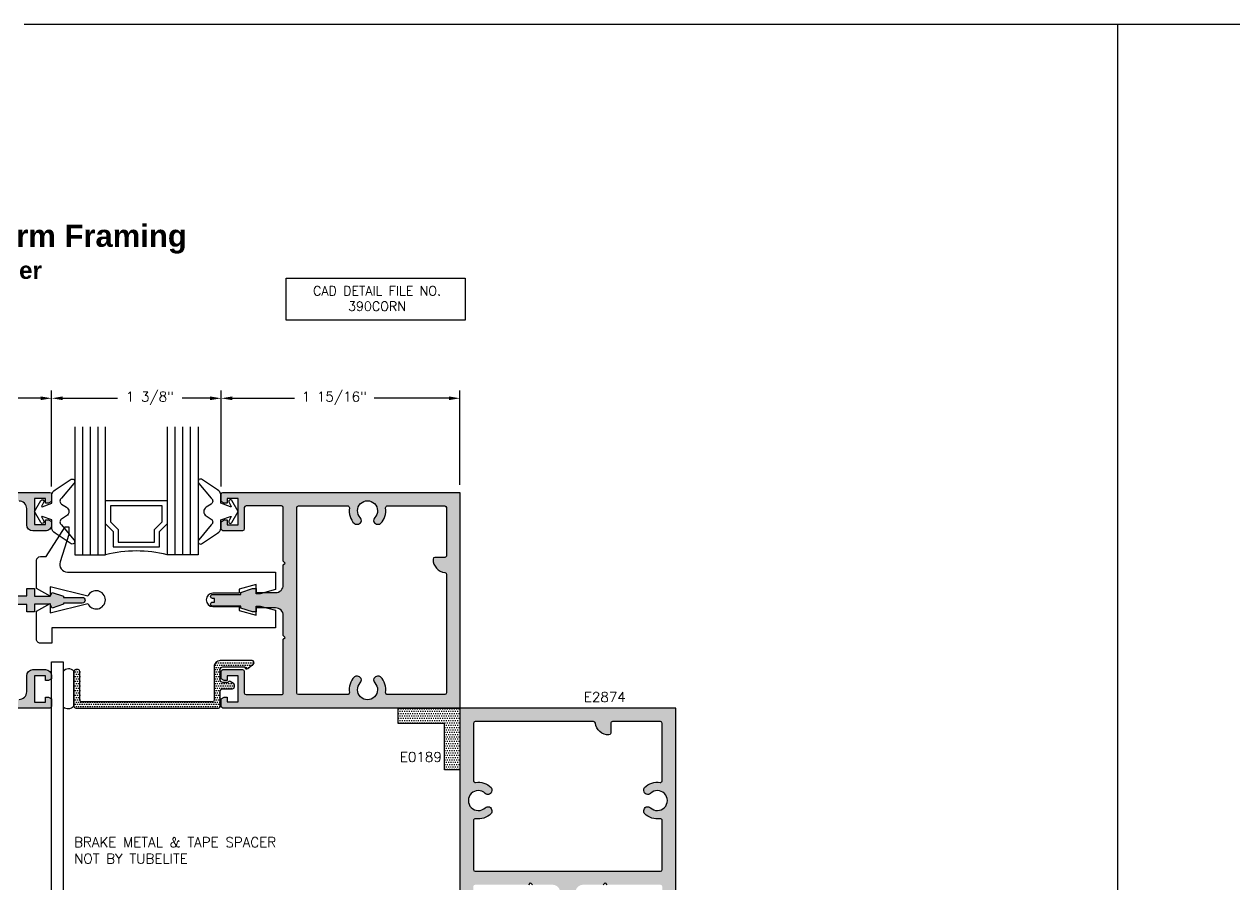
# Model space of a CAD drawing. Extents: x 0 to 139, y 0 to 39.
# Drawn here: x 5 to 14.81, y 32.31 to 39.29 of the extents above; entities that cross this region are included whole.
import ezdxf

# ---------------------------------------------------------------- set-up
doc = ezdxf.new("R2010")
doc.units = 0
doc.header["$MEASUREMENT"] = 0
doc.layers.get('DEFPOINTS').update_dxf_attribs({"linetype": 'CONTINUOUS'})
for name, color, linetype in [('R-ANNO-DIMS', 3, 'CONTINUOUS'), ('R-ANNO-TEXT', 6, 'CONTINUOUS'), ('R-DET1', 4, 'CONTINUOUS'), ('R-DET2', 2, 'CONTINUOUS'), ('R-DET3', 5, 'CONTINUOUS'), ('R-OTLN', 1, 'CONTINUOUS'), ('R-PAT1', 5, 'CONTINUOUS'), ('TITLE', 7, 'CONTINUOUS')]:
    doc.layers.add(name, color=color, linetype=linetype)
doc.styles.get("Standard").update_dxf_attribs({"font": 'simplex'})
doc.dimstyles.new('1X', dxfattribs={"dimtxt": 0.08, "dimasz": 0.09, "dimexe": 0.0625, "dimexo": 0.0625, "dimgap": 0.0625, "dimtad": 0, "dimdec": 5, "dimzin": 4, "dimtxsty": 'STANDARD', "dimcen": 0, "dimazin": 3, "dimtfac": 1, "dimtdec": 5, "dimtofl": 0, "dimtmove": 0, "dimatfit": 3, "dimtolj": 1, "dimtzin": 0})
pattern_1 = [(0, (3.10714436650029, 27.88230658380704), (0.009375, 0.01875), [0, -0.01875])]

# ---------------------------------------------------------------- blocks, each defined once
blk = doc.blocks.new('*D1')
at = {"layer": 'DEFPOINTS', "color": 0}
for p in [(6.597334599026036, 36.25244276796145), (6.597334599026036, 35.47417842811032), (8.534334599026037, 35.48917842811032)]:
    blk.add_point(p, dxfattribs=at)
at = {"layer": 'R-ANNO-DIMS', "color": 0}
for p, q in [((6.597334599026036, 35.53667842811032), (6.597334599026036, 36.31494276796145)), ((8.534334599026037, 35.55167842811032), (8.534334599026037, 36.31494276796145)), ((6.687334599026036, 36.25244276796145), (7.191342324514562, 36.25244276796145)), ((8.444334599026037, 36.25244276796145), (7.838247086419325, 36.25244276796145))]:
    blk.add_line(p, q, dxfattribs=at)
for points in [[(6.687334599026036, 36.26744276796146), (6.687334599026036, 36.23744276796145), (6.597334599026036, 36.25244276796145)], [(8.444334599026037, 36.26744276796146), (8.444334599026037, 36.23744276796145), (8.534334599026037, 36.25244276796145)]]:
    blk.add_solid(points, dxfattribs=at)
at = {"layer": 'R-ANNO-DIMS', "color": 0, "insert": (7.514794705466944, 36.25244276796145), "char_height": 0.08, "attachment_point": 5}
blk.add_mtext('\\A1;1 15/16"', dxfattribs=at)
blk = doc.blocks.new('*D2')
at = {"layer": 'DEFPOINTS', "color": 0}
for p in [(5.222334599026036, 36.25244276796145), (5.222334599026036, 35.47417842811032), (6.597334599026036, 35.47417842811032)]:
    blk.add_point(p, dxfattribs=at)
at = {"layer": 'R-ANNO-DIMS', "color": 0}
for p, q in [((5.222334599026036, 35.53667842811032), (5.222334599026036, 36.31494276796145)), ((6.597334599026036, 35.53667842811032), (6.597334599026036, 36.31494276796145)), ((5.312334599026036, 36.25244276796145), (5.756431677774521, 36.25244276796145)), ((6.507334599026036, 36.25244276796145), (6.281431677774521, 36.25244276796145))]:
    blk.add_line(p, q, dxfattribs=at)
for points in [[(5.312334599026036, 36.26744276796146), (5.312334599026036, 36.23744276796145), (5.222334599026036, 36.25244276796145)], [(6.507334599026036, 36.26744276796146), (6.507334599026036, 36.23744276796145), (6.597334599026036, 36.25244276796145)]]:
    blk.add_solid(points, dxfattribs=at)
at = {"layer": 'R-ANNO-DIMS', "color": 0, "insert": (6.018931677774521, 36.25244276796145), "char_height": 0.08, "attachment_point": 5}
blk.add_mtext('\\A1;1 3/8"', dxfattribs=at)
blk = doc.blocks.new('*D3')
at = {"layer": 'DEFPOINTS', "color": 0}
for p in [(4.034334599026034, 36.25244276796145), (4.034334599026034, 35.47417842811032), (5.222334599026034, 35.47417842811032)]:
    blk.add_point(p, dxfattribs=at)
at = {"layer": 'R-ANNO-DIMS', "color": 0}
for p, q in [((4.034334599026034, 35.53667842811032), (4.034334599026034, 36.31494276796145)), ((5.222334599026034, 35.53667842811032), (5.222334599026034, 36.31494276796145)), ((4.124334599026033, 36.25244276796145), (4.31983273600499, 36.25244276796145)), ((5.132334599026034, 36.25244276796145), (4.905785116957372, 36.25244276796145))]:
    blk.add_line(p, q, dxfattribs=at)
for points in [[(4.124334599026033, 36.26744276796146), (4.124334599026033, 36.23744276796145), (4.034334599026034, 36.25244276796145)], [(5.132334599026034, 36.26744276796146), (5.132334599026034, 36.23744276796145), (5.222334599026034, 36.25244276796145)]]:
    blk.add_solid(points, dxfattribs=at)
at = {"layer": 'R-ANNO-DIMS', "color": 0, "insert": (4.612808926481181, 36.25244276796145), "char_height": 0.08, "attachment_point": 5}
blk.add_mtext('\\A1;1 3/16"', dxfattribs=at)

msp = doc.modelspace()

# ---------------------------------------------------------------- hatches: boundary and pattern name
at = {"layer": 'R-PAT1'}
h = msp.add_hatch(dxfattribs=at)
h.set_pattern_fill('DOTS', color=256, scale=0.3, style=0)
h.set_pattern_definition([(0, (3.139039018895811, 27.88230276955585), (0.009375, 0.01875), [0, -0.01875])])
edge = h.paths.add_edge_path()
edge.add_arc((4.958366700193352, 35.35721052927765), 0.0619679071473484, 359.9703191285319, 450.0296808714654)
edge.add_line((4.958334599026035, 35.41917842811033), (4.166334599026036, 35.41917842811033))
edge.add_arc((4.166473661526034, 35.35703936561033), 0.0621392181054573, 90.12822338664783, 179.8717766133523)
edge.add_line((4.104334599026036, 35.35717842811033), (4.104334599026036, 34.71117842811033))
edge.add_arc((4.166302497858721, 34.71114632694301), 0.06196790714735306, 179.9703191285377, 270.0296808714627)
edge.add_line((4.166334599026037, 34.64917842811033), (5.020334599026035, 34.64917842811033))
edge.add_line((5.020334599026034, 34.64917842811033), (5.020334599026034, 34.70867842811033))
edge.add_line((5.020334599026034, 34.70867842811033), (5.084334599026034, 34.70867842811033))
edge.add_line((5.084334599026034, 34.70867842811033), (5.084334599026034, 34.64617842811033))
edge.add_line((5.084334599026034, 34.64617842811033), (5.209334599026034, 34.64617842811033))
edge.add_line((5.209334599026034, 34.64617842811033), (5.226334599026035, 34.67717842811033))
edge.add_line((5.226334599026035, 34.67717842811032), (5.318334599026036, 34.64617842811032))
edge.add_line((5.318334599026036, 34.64617842811033), (5.318334599026036, 34.63717842811033))
edge.add_line((5.318334599026036, 34.63717842811033), (5.471334599026035, 34.63717842811033))
edge.add_arc((5.471458557359371, 34.61430238644365), 0.02287637751050965, -0.31046541736549216, 90.31046541736708, ccw=False)
edge.add_arc((5.471458557359366, 34.61405446977699), 0.02287637751051362, -90.31046541735537, 0.3104654173565109, ccw=False)
edge.add_line((5.471334599026035, 34.59117842811033), (5.318334599026036, 34.59117842811033))
edge.add_line((5.318334599026036, 34.59117842811033), (5.318334599026036, 34.58217842811032))
edge.add_line((5.318334599026036, 34.58217842811032), (5.226334599026035, 34.55117842811033))
edge.add_line((5.226334599026035, 34.55117842811033), (5.209334599026034, 34.58217842811033))
edge.add_line((5.209334599026034, 34.58217842811032), (5.084334599026034, 34.58217842811032))
edge.add_line((5.084334599026034, 34.58217842811032), (5.084334599026034, 34.51967842811032))
edge.add_line((5.084334599026034, 34.51967842811032), (5.020334599026034, 34.51967842811032))
edge.add_line((5.020334599026034, 34.51967842811032), (5.020334599026034, 34.57917842811032))
edge.add_line((5.020334599026034, 34.57917842811032), (4.166334599026036, 34.57917842811032))
edge.add_arc((4.166473661526034, 34.51703936561033), 0.06213921810545819, 90.12822338664793, 179.8717766133498)
edge.add_line((4.104334599026036, 34.51717842811033), (4.104334599026036, 33.87117842811033))
edge.add_arc((4.166302497858721, 33.87114632694302), 0.06196790714735383, 179.9703191285393, 270.029680871462)
edge.add_line((4.166334599026037, 33.80917842811033), (4.958334599026036, 33.80917842811033))
edge.add_arc((4.958536537010531, 33.87097649012583), 0.06179839195174571, 269.8127748237391, 360.1872251762615)
edge.add_line((5.020334599026034, 33.87117842811033), (5.020334599026034, 34.00117842811032))
edge.add_arc((5.070524404851277, 34.00098862228508), 0.050190164724046, 90.21667788290762, 179.7833221170916, ccw=False)
edge.add_line((5.070334599026035, 34.05117842811033), (5.172334599026035, 34.05117842811033))
edge.add_arc((5.172316483084007, 34.0011603121683), 0.05001811922271289, 0.020751820718089675, 89.97924817928163, ccw=False)
edge.add_line((5.222334599026036, 34.00117842811032), (5.222334599026036, 33.97617842811032))
edge.add_line((5.222334599026036, 33.97617842811033), (5.197334599026036, 33.96217842811033))
edge.add_line((5.197334599026036, 33.96217842811032), (5.172334599026035, 33.96217842811032))
edge.add_line((5.172334599026035, 33.96217842811032), (5.172334599026035, 34.00067842811032))
edge.add_line((5.172334599026035, 34.00067842811033), (5.084334599026034, 34.00067842811033))
edge.add_line((5.084334599026034, 34.00067842811033), (5.084334599026034, 33.78867842811033))
edge.add_line((5.084334599026034, 33.78867842811033), (5.172334599026035, 33.78867842811033))
edge.add_line((5.172334599026035, 33.78867842811033), (5.172334599026035, 33.82717842811033))
edge.add_line((5.172334599026035, 33.82717842811033), (5.197334599026036, 33.82717842811033))
edge.add_line((5.197334599026036, 33.82717842811033), (5.222334599026036, 33.81317842811033))
edge.add_line((5.222334599026036, 33.81317842811033), (5.222334599026036, 33.75417842811034))
edge.add_arc((5.207312018380875, 33.75420100875549), 0.01502259761578935, 270.08612200011476, 359.91387799988274, ccw=False)
edge.add_line((5.207334599026035, 33.73917842811032), (4.049334599026035, 33.73917842811032))
edge.add_arc((4.049357179671196, 33.75420100875549), 0.01502259761578912, 180.0861220001173, 269.9138779998882, ccw=False)
edge.add_line((4.034334599026035, 33.75417842811032), (4.034334599026035, 34.61417842811032))
edge.add_line((4.034334599026035, 34.61417842811032), (4.034334599026035, 35.47417842811032))
edge.add_arc((4.049357179671194, 35.47415584746517), 0.0150225976157879, 90.08612200010919, 179.9138779998895, ccw=False)
edge.add_line((4.049334599026036, 35.48917842811032), (5.207334599026036, 35.48917842811032))
edge.add_arc((5.207312018380875, 35.47415584746517), 0.01502259761578823, 0.08612200011049254, 89.91387799989121, ccw=False)
edge.add_line((5.222334599026036, 35.47417842811032), (5.222334599026036, 35.41517842811032))
edge.add_line((5.222334599026036, 35.41517842811032), (5.197334599026036, 35.40117842811033))
edge.add_line((5.197334599026036, 35.40117842811033), (5.172334599026035, 35.40117842811033))
edge.add_line((5.172334599026035, 35.40117842811033), (5.172334599026035, 35.43967842811033))
edge.add_line((5.172334599026035, 35.43967842811033), (5.084334599026034, 35.43967842811033))
edge.add_line((5.084334599026034, 35.43967842811033), (5.084334599026034, 35.22767842811033))
edge.add_line((5.084334599026034, 35.22767842811032), (5.172334599026035, 35.22767842811032))
edge.add_line((5.172334599026035, 35.22767842811032), (5.172334599026035, 35.26617842811032))
edge.add_line((5.172334599026035, 35.26617842811032), (5.197334599026036, 35.26617842811032))
edge.add_line((5.197334599026036, 35.26617842811032), (5.222334599026036, 35.25217842811032))
edge.add_line((5.222334599026036, 35.25217842811033), (5.222334599026036, 35.22717842811033))
edge.add_arc((5.172486522102959, 35.22702650503341), 0.0498483084321857, -90.17462106273189, 0.17462106273148947, ccw=False)
edge.add_line((5.172334599026035, 35.17717842811032), (5.070334599026035, 35.17717842811032))
edge.add_arc((5.070352714968063, 35.22719654405236), 0.05001811922271467, 180.0207518207202, 269.9792481792804, ccw=False)
edge.add_line((5.020334599026034, 35.22717842811032), (5.020334599026034, 35.35717842811032))
h = msp.add_hatch(dxfattribs=at)
h.set_pattern_fill('DOTS', color=256, scale=0.3, style=0)
h.set_pattern_definition(pattern_1)
edge = h.paths.add_edge_path(flags=16)
edge.add_arc((8.410481424422862, 34.9768316027135), 0.01485390027869711, -90.56635714547451, 0.5663571454812768, ccw=False)
edge.add_line((8.410334599026038, 34.96197842811033), (8.331334599026038, 34.96197842811033))
edge.add_arc((8.3313571796712, 34.94695584746516), 0.01502259761579001, 90.0861220001173, 179.9138779998827)
edge.add_arc((8.426239123343127, 34.94688707964112), 0.1099045622797741, 179.9523779336828, 262.6792157885194)
edge.add_arc((8.410134564812065, 34.82282336447254), 0.01520082513673199, 0.584484460259489, 82.05903809442452, ccw=False)
edge.add_line((8.425334599026035, 34.82297842810998), (8.425334599026035, 34.61417842811032))
edge.add_line((8.425334599026035, 34.61417842811032), (8.425334599026035, 33.86317842811032))
edge.add_arc((8.410312018380875, 33.86320100875548), 0.01502259761578912, 270.08612200011396, 359.9138779998827, ccw=False)
edge.add_line((8.410334599026035, 33.84817842811033), (7.946434599026036, 33.84817842811033))
edge.add_arc((7.946488833745684, 33.8632054612809), 0.01502713104069277, 171.3001903056844, 269.79321220553385, ccw=False)
edge.add_arc((7.784327987895233, 33.88812169291005), 0.1490367576258664, 351.2611676510041, 404.5514922384185)
edge.add_arc((7.880135052619895, 33.98292172887795), 0.0142598648438365, 43.17327344347838, 91.20730434876444)
edge.add_line((7.879834599026035, 33.99717842811033), (7.865334599026037, 33.99717842811033))
edge.add_arc((7.86538889248088, 33.96592036378644), 0.03125811147615732, 90.09951936425215, 223.817391720064)
edge.add_arc((7.784384599026035, 33.88818794670989), 0.081009534029847, -223.81988151472945, 43.819881514729275, ccw=False)
edge.add_arc((7.703380305571191, 33.96592036378644), 0.03125811147615818, 316.182608279936, 449.9004806357479)
edge.add_line((7.703434599026034, 33.99717842811033), (7.688834599026036, 33.99717842811033))
edge.add_arc((7.688534145432177, 33.98292172887794), 0.01425986484383997, 88.79269565124298, 136.8267265565161)
edge.add_arc((7.783933787382106, 33.88836878406474), 0.1485731136434873, 135.4061855547112, 188.8627447758447)
edge.add_arc((7.622256897339046, 33.86322569719334), 0.01504728560476516, -90.08490565853577, 8.610127904110527, ccw=False)
edge.add_line((7.622234599026035, 33.84817842811033), (7.225334599026036, 33.84817842811033))
edge.add_arc((7.225357179671196, 33.86320100875548), 0.01502259761578912, 180.0861220001173, 269.9138779998878, ccw=False)
edge.add_line((7.210334599026035, 33.86317842811033), (7.210334599026035, 34.61417842811033))
edge.add_line((7.210334599026035, 34.61417842811032), (7.210334599026035, 35.36517842811032))
edge.add_arc((7.225357179671196, 35.36515584746516), 0.01502259761578912, 90.0861220001139, 179.9138779998827, ccw=False)
edge.add_line((7.225334599026036, 35.38017842811033), (7.622234599026035, 35.38017842811033))
edge.add_arc((7.622256897339046, 35.36513115902731), 0.01504728560476637, -8.610127904110072, 90.08490565853242, ccw=False)
edge.add_arc((7.783933787382104, 35.33998807215592), 0.1485731136434863, 171.1372552241552, 224.593814445289)
edge.add_arc((7.688978942917437, 35.24649275691877), 0.01531500904381451, 224.9205982518792, 269.4599795403615)
edge.add_line((7.688834599026036, 35.23117842811033), (7.703434599026034, 35.23117842811033))
edge.add_arc((7.703380305571192, 35.26243649243422), 0.03125811147615732, 270.0995193642505, 403.8173917200652)
edge.add_arc((7.784384599026035, 35.34016890951077), 0.081009534029847, -43.81988151472939, 223.8198815147294, ccw=False)
edge.add_arc((7.86538889248088, 35.26243649243422), 0.03125811147615757, 136.1826082799371, 269.9004806357478)
edge.add_line((7.865334599026037, 35.23117842811033), (7.879834599026035, 35.23117842811033))
edge.add_arc((7.879690255134634, 35.24649275691877), 0.01531500904381245, 270.5400204596352, 315.0794017481232)
edge.add_arc((7.784327987895235, 35.34023516331061), 0.1490367576258658, 315.448507761581, 368.738832348996)
edge.add_arc((7.94634818625371, 35.36527171764966), 0.01490696092184683, 89.66786557600659, 189.2387319127798, ccw=False)
edge.add_line((7.946434599026036, 35.38017842811033), (8.410334599026035, 35.38017842811033))
edge.add_arc((8.410312018380875, 35.36515584746516), 0.01502259761579001, 0.08612200011742743, 89.9138779998861, ccw=False)
edge.add_line((8.425334599026035, 35.36517842811033), (8.425334599026035, 34.97668477731679))
edge.add_line((8.425334599026035, 34.97668477731679), (8.425334599026035, 34.97697842811033))
edge = h.paths.add_edge_path()
edge.add_arc((7.086481424422862, 33.86303160271351), 0.01485390027870064, 269.433642854524, 360.5663571454709)
edge.add_line((7.101334599026037, 33.86317842811033), (7.101334599026037, 34.29717842811033))
edge.add_line((7.101334599026037, 34.29717842811033), (7.116334599026034, 34.31217842811033))
edge.add_line((7.116334599026034, 34.31217842811033), (7.101334599026037, 34.32717842811033))
edge.add_line((7.101334599026037, 34.32717842811033), (7.101334599026037, 34.48967842811033))
edge.add_arc((7.038854483195921, 34.48969831228021), 0.06248011899416384, 359.9817657352284, 450.0182342647721)
edge.add_line((7.038834599026037, 34.55217842811032), (6.881834599026037, 34.55217842811032))
edge.add_line((6.881834599026037, 34.55217842811032), (6.881834599026037, 34.52017842811033))
edge.add_line((6.881834599026037, 34.52017842811033), (6.850834599026035, 34.52017842811033))
edge.add_line((6.850834599026035, 34.52017842811033), (6.756834599026037, 34.55117842811033))
edge.add_line((6.756834599026037, 34.55117842811032), (6.756834599026037, 34.56717842811032))
edge.add_line((6.756834599026037, 34.56717842811032), (6.528334599026037, 34.56717842811032))
edge.add_arc((6.528381568723006, 34.5832253978073), 0.01604703843729232, 180.1677050413171, 269.8322949586892, ccw=False)
edge.add_arc((6.528381568723006, 34.58313145841336), 0.01604703843729144, 90.16770504130761, 179.832294958686, ccw=False)
edge.add_line((6.528334599026037, 34.59917842811032), (6.543334599026037, 34.59917842811032))
edge.add_line((6.543334599026037, 34.59917842811032), (6.543334599026037, 34.61417842811032))
edge.add_line((6.543334599026037, 34.61417842811032), (6.543334599026037, 34.62917842811032))
edge.add_line((6.543334599026037, 34.62917842811032), (6.528334599026037, 34.62917842811032))
edge.add_arc((6.528381568723006, 34.64522539780729), 0.01604703843729232, 180.1677050413171, 269.8322949586892, ccw=False)
edge.add_arc((6.528381568723006, 34.64513145841336), 0.01604703843729233, 90.1677050413108, 179.8322949586829, ccw=False)
edge.add_line((6.528334599026037, 34.66117842811033), (6.756834599026037, 34.66117842811033))
edge.add_line((6.756834599026037, 34.66117842811033), (6.756834599026037, 34.67717842811033))
edge.add_line((6.756834599026037, 34.67717842811032), (6.850834599026035, 34.70817842811032))
edge.add_line((6.850834599026035, 34.70817842811033), (6.881834599026037, 34.70817842811033))
edge.add_line((6.881834599026037, 34.70817842811033), (6.881834599026037, 34.67617842811033))
edge.add_line((6.881834599026037, 34.67617842811032), (7.038834599026037, 34.67617842811032))
edge.add_arc((7.038854483195921, 34.73865854394045), 0.06248011899416428, 269.981765735228, 360.0182342647716)
edge.add_line((7.101334599026037, 34.73867842811032), (7.101334599026037, 34.90117842811032))
edge.add_line((7.101334599026037, 34.90117842811033), (7.116334599026034, 34.91617842811033))
edge.add_line((7.116334599026034, 34.91617842811033), (7.101334599026037, 34.93117842811033))
edge.add_line((7.101334599026037, 34.93117842811033), (7.101334599026037, 35.36517842811033))
edge.add_arc((7.086312018380875, 35.36515584746516), 0.01502259761579001, 0.08612200011729843, 89.91387799988271)
edge.add_line((7.086334599026037, 35.38017842811033), (6.800334599026035, 35.38017842811033))
edge.add_arc((6.800357179671197, 35.36515584746516), 0.01502259761579001, 90.0861220001156, 179.9138779998827)
edge.add_line((6.785334599026035, 35.36517842811033), (6.785334599026035, 35.19217842811032))
edge.add_arc((6.770312018380874, 35.19220100875549), 0.01502259761578779, 270.0861220001224, 359.91387799989286, ccw=False)
edge.add_line((6.770334599026038, 35.17717842811032), (6.612334599026036, 35.17717842811032))
edge.add_arc((6.612357179671198, 35.19220100875549), 0.01502259761579001, 180.0861220001173, 269.91387799988274, ccw=False)
edge.add_line((6.597334599026036, 35.19217842811032), (6.597334599026036, 35.25127842811033))
edge.add_line((6.597334599026036, 35.25127842811033), (6.622334599026034, 35.26567842811033))
edge.add_line((6.622334599026034, 35.26567842811032), (6.647334599026037, 35.26567842811032))
edge.add_line((6.647334599026037, 35.26567842811032), (6.647334599026037, 35.22717842811032))
edge.add_line((6.647334599026037, 35.22717842811032), (6.735334599026034, 35.22717842811032))
edge.add_line((6.735334599026034, 35.22717842811032), (6.735334599026034, 35.43917842811032))
edge.add_line((6.735334599026034, 35.43917842811032), (6.647334599026037, 35.43917842811032))
edge.add_line((6.647334599026037, 35.43917842811032), (6.647334599026037, 35.40067842811033))
edge.add_line((6.647334599026037, 35.40067842811033), (6.622334599026034, 35.40067842811033))
edge.add_line((6.622334599026034, 35.40067842811033), (6.597334599026036, 35.41517842811032))
edge.add_line((6.597334599026036, 35.41517842811032), (6.597334599026036, 35.47417842811032))
edge.add_arc((6.612357179671196, 35.47415584746517), 0.01502259761578868, 90.0861220001122, 179.9138779998759, ccw=False)
edge.add_line((6.612334599026036, 35.48917842811032), (8.534334599026037, 35.48917842811032))
edge.add_line((8.534334599026037, 35.48917842811032), (8.534334599026037, 34.61417842811032))
edge.add_line((8.534334599026037, 34.61417842811032), (8.534334599026037, 33.73917842811032))
edge.add_line((8.534334599026037, 33.73917842811032), (6.612334599026036, 33.73917842811032))
edge.add_arc((6.612357179671196, 33.75420100875549), 0.01502259761578912, 180.0861220001173, 269.9138779998861, ccw=False)
edge.add_line((6.597334599026036, 33.75417842811032), (6.597334599026036, 33.81327842811032))
edge.add_line((6.597334599026036, 33.81327842811032), (6.622334599026034, 33.82767842811032))
edge.add_line((6.622334599026034, 33.82767842811033), (6.647334599026037, 33.82767842811033))
edge.add_line((6.647334599026037, 33.82767842811033), (6.647334599026037, 33.78917842811033))
edge.add_line((6.647334599026037, 33.78917842811032), (6.735334599026034, 33.78917842811032))
edge.add_line((6.735334599026034, 33.78917842811032), (6.735334599026034, 34.00117842811032))
edge.add_line((6.735334599026034, 34.00117842811032), (6.647334599026037, 34.00117842811032))
edge.add_line((6.647334599026037, 34.00117842811032), (6.647334599026037, 33.96267842811032))
edge.add_line((6.647334599026037, 33.96267842811032), (6.622334599026034, 33.96267842811032))
edge.add_line((6.622334599026034, 33.96267842811032), (6.597334599026036, 33.97707842811032))
edge.add_line((6.597334599026036, 33.97707842811033), (6.597334599026036, 34.03617842811033))
edge.add_arc((6.612357179671198, 34.03615584746517), 0.01502259761579001, 90.08612200011731, 179.9138779998827, ccw=False)
edge.add_line((6.612334599026036, 34.05117842811032), (6.770334599026038, 34.05117842811032))
edge.add_arc((6.770312018380874, 34.03615584746517), 0.01502259761578824, 0.08612200011049254, 89.91387799987763, ccw=False)
edge.add_line((6.785334599026035, 34.03617842811033), (6.785334599026035, 33.86317842811033))
edge.add_arc((6.800357179671195, 33.86320100875548), 0.01502259761578912, 180.0861220001173, 269.9138779998861)
edge.add_line((6.800334599026035, 33.84817842811033), (7.086334599026037, 33.84817842811033))
h = msp.add_hatch(dxfattribs=at)
h.set_pattern_fill('DOTS', color=256, scale=0.3, style=0)
h.set_pattern_definition(pattern_1)
edge = h.paths.add_edge_path()
edge.add_line((6.590010326084126, 33.75431309559511), (6.590010326084174, 33.87676092766435))
edge.add_arc((6.610010326084168, 33.87676092766434), 0.01999999999999424, 89.99999999998482, 179.9999999999593, ccw=False)
edge.add_line((6.610010326084174, 33.89676092766433), (6.690006326084182, 33.89676092766433))
edge.add_arc((6.690006326084182, 33.91176092766433), 0.01500000000000057, 270, 360)
edge.add_line((6.705006326084183, 33.91176092766433), (6.705006326084183, 33.92655851981486))
edge.add_arc((6.690006326084173, 33.92655851981487), 0.01500000000000945, 359.9999999999729, 419.9977219345877)
edge.add_line((6.697506842572448, 33.93954860266331), (6.670004498972911, 33.9554263500055))
edge.add_arc((6.665007276084181, 33.94676422766433), 0.01000023000000204, 60.01913177027841, 180)
edge.add_line((6.655007046084181, 33.94676422766433), (6.61000841873518, 33.94676422766433))
edge.add_arc((6.610008418735186, 33.96676422766433), 0.02000000000000313, 179.9999999999797, 269.9999999999847, ccw=False)
edge.add_line((6.590008418735181, 33.96676422766434), (6.590008418735183, 34.05416242766434))
edge.add_arc((6.61000841873518, 34.05416242766434), 0.0199999999999978, 89.99999999999488, 180, ccw=False)
edge.add_line((6.610008418735182, 34.07416242766433), (6.790031526084181, 34.07416242766433))
edge.add_line((6.790031526084181, 34.07416242766433), (6.790031526084181, 34.07176799008954))
edge.add_arc((6.805031526084182, 34.07176799008954), 0.01500000000000057, 180, 309.9996199060156)
edge.add_line((6.814673264001433, 34.06027725948026), (6.859237985485638, 34.09767099705157))
edge.add_arc((6.849596247568386, 34.10916172766085), 0.01500000000000196, 309.9996199060182, 449.9995806314958)
edge.add_line((6.849596357358804, 34.12416172766045), (6.590011452052234, 34.1241636276561))
edge.add_arc((6.590011086084181, 34.07416362765744), 0.05000000000000066, 89.99958063150231, 180)
edge.add_line((6.540011086084181, 34.07416362765744), (6.540011086084181, 33.80416240766326))
edge.add_arc((6.525011086084183, 33.80416240766326), 0.01499999999999879, -89.99989651576311, 0, ccw=False)
edge.add_line((6.525011113176292, 33.78916240766328), (5.467508353176292, 33.78916049766438))
edge.add_arc((5.467508326084186, 33.80416049766436), 0.01500000000000372, 179.9999999999729, 270.00010348422336, ccw=False)
edge.add_line((5.45250832608418, 33.80416049766437), (5.45250832608418, 34.03616532766434))
edge.add_arc((5.43750832608418, 34.03616532766434), 0.01499999999999968, 0, 89.99999999999662)
edge.add_line((5.437508326084181, 34.05116532766434), (5.417508326084182, 34.05116532766434))
edge.add_arc((5.417508326084182, 34.03616532766434), 0.01500000000000057, 90, 180)
edge.add_line((5.402508326084181, 34.03616532766434), (5.402508326084181, 33.75418224236142))
edge.add_arc((5.41750832608418, 33.75418224236142), 0.01499999999999879, 180, 269.999811174482)
edge.add_line((5.417508276649775, 33.73918224236151), (6.574875608711984, 33.73917842811032))
edge.add_arc((6.575010936084152, 33.75417781766431), 0.01500000001632846, 269.4830805029143, 360.5167306372969)
h = msp.add_hatch(dxfattribs=at)
h.set_pattern_fill('DOTS', color=256, scale=0.3, style=0)
h.set_pattern_definition(pattern_1)
h.paths.add_polyline_path([(8.534334599026037, 33.73917842811032), (8.534334599026037, 33.23917842811032), (8.409334599026037, 33.23917842811032), (8.409334599026037, 33.61417842811032), (8.034334599026037, 33.61417842811032), (8.034334599026037, 33.73917842811032)])
h = msp.add_hatch(dxfattribs=at)
h.set_pattern_fill('DOTS', color=256, scale=0.3, style=0)
h.set_pattern_definition(pattern_1)
edge = h.paths.add_edge_path()
edge.add_arc((8.658187773629212, 32.29132525350715), 0.01485390027870064, 89.43364285452913, 180.5663571454743, ccw=False)
edge.add_line((8.658334599026038, 32.30617842811033), (9.092334599026039, 32.30617842811033))
edge.add_line((9.092334599026039, 32.30617842811033), (9.107334599026037, 32.32117842811033))
edge.add_line((9.107334599026036, 32.32117842811033), (9.122334599026036, 32.30617842811033))
edge.add_line((9.122334599026036, 32.30617842811033), (9.284834599026036, 32.30617842811033))
edge.add_arc((9.284854483195922, 32.24369831228022), 0.06248011899416339, -0.018234264772388542, 90.01823426477239, ccw=False)
edge.add_line((9.347334599026038, 32.24367842811033), (9.347334599026038, 32.08667842811033))
edge.add_line((9.347334599026038, 32.08667842811033), (9.315334599026038, 32.08667842811033))
edge.add_line((9.315334599026038, 32.08667842811033), (9.315334599026038, 32.05567842811033))
edge.add_line((9.315334599026038, 32.05567842811033), (9.346334599026038, 31.96167842811033))
edge.add_line((9.346334599026036, 31.96167842811033), (9.362334599026036, 31.96167842811033))
edge.add_line((9.362334599026038, 31.96167842811033), (9.362334599026038, 31.73317842811034))
edge.add_arc((9.378381568723007, 31.73322539780729), 0.01604703843729232, 180.1677050413108, 269.832294958683)
edge.add_arc((9.378287629329067, 31.73322539780729), 0.01604703843729144, 270.1677050413139, 359.8322949586924)
edge.add_line((9.394334599026038, 31.73317842811032), (9.394334599026038, 31.74817842811032))
edge.add_line((9.394334599026038, 31.74817842811032), (9.409334599026039, 31.74817842811032))
edge.add_line((9.409334599026037, 31.74817842811032), (9.424334599026036, 31.74817842811032))
edge.add_line((9.424334599026036, 31.74817842811032), (9.424334599026036, 31.73317842811032))
edge.add_arc((9.440381568723009, 31.73322539780729), 0.01604703843729232, 180.1677050413108, 269.832294958683)
edge.add_arc((9.440287629329067, 31.73322539780729), 0.01604703843729233, 270.1677050413171, 359.8322949586893)
edge.add_line((9.456334599026036, 31.73317842811032), (9.456334599026036, 31.96167842811032))
edge.add_line((9.456334599026036, 31.96167842811033), (9.472334599026036, 31.96167842811033))
edge.add_line((9.472334599026038, 31.96167842811033), (9.503334599026038, 32.05567842811033))
edge.add_line((9.503334599026036, 32.05567842811033), (9.503334599026036, 32.08667842811033))
edge.add_line((9.503334599026036, 32.08667842811033), (9.471334599026036, 32.08667842811033))
edge.add_line((9.471334599026036, 32.08667842811033), (9.471334599026036, 32.24367842811033))
edge.add_arc((9.533814714856153, 32.24369831228022), 0.06248011899416339, 89.98176573522761, 180.0182342647725, ccw=False)
edge.add_line((9.533834599026036, 32.30617842811033), (9.696334599026036, 32.30617842811033))
edge.add_line((9.696334599026038, 32.30617842811033), (9.711334599026038, 32.32117842811033))
edge.add_line((9.711334599026038, 32.32117842811033), (9.726334599026039, 32.30617842811033))
edge.add_line((9.726334599026037, 32.30617842811033), (10.16033459902604, 32.30617842811033))
edge.add_arc((10.16031201838087, 32.29115584746516), 0.01502259761578913, 0.08612200011390314, 89.91387799987928, ccw=False)
edge.add_line((10.17533459902604, 32.29117842811033), (10.17533459902604, 32.00517842811033))
edge.add_arc((10.16031201838087, 32.00520100875548), 0.01502259761578912, 270.08612200011726, 359.9138779998861, ccw=False)
edge.add_line((10.16033459902604, 31.99017842811033), (9.987334599026036, 31.99017842811033))
edge.add_arc((9.987357179671196, 31.97515584746516), 0.01502259761578735, 90.08612200010714, 179.9138779998793)
edge.add_line((9.972334599026038, 31.97517842811033), (9.972334599026038, 31.81717842811032))
edge.add_arc((9.9873571796712, 31.81720100875549), 0.01502259761579001, 180.0861220001173, 269.9138779998827)
edge.add_line((9.987334599026038, 31.80217842811032), (10.04643459902604, 31.80217842811032))
edge.add_line((10.04643459902604, 31.80217842811032), (10.06083459902604, 31.82717842811032))
edge.add_line((10.06083459902604, 31.82717842811033), (10.06083459902604, 31.85217842811034))
edge.add_line((10.06083459902604, 31.85217842811032), (10.02233459902604, 31.85217842811032))
edge.add_line((10.02233459902604, 31.85217842811032), (10.02233459902604, 31.94017842811031))
edge.add_line((10.02233459902604, 31.94017842811033), (10.23433459902604, 31.94017842811033))
edge.add_line((10.23433459902604, 31.94017842811033), (10.23433459902604, 31.85217842811034))
edge.add_line((10.23433459902604, 31.85217842811032), (10.19583459902604, 31.85217842811032))
edge.add_line((10.19583459902604, 31.85217842811032), (10.19583459902604, 31.82717842811032))
edge.add_line((10.19583459902604, 31.82717842811033), (10.21033459902604, 31.80217842811033))
edge.add_line((10.21033459902604, 31.80217842811032), (10.26933459902604, 31.80217842811032))
edge.add_arc((10.26931201838087, 31.81720100875549), 0.01502259761578913, 270.0861220001207, 359.9138779998861)
edge.add_line((10.28433459902604, 31.81717842811032), (10.28433459902604, 33.73917842811032))
edge.add_line((10.28433459902604, 33.73917842811032), (9.409334599026037, 33.73917842811032))
edge.add_line((9.409334599026037, 33.73917842811032), (8.534334599026037, 33.73917842811032))
edge.add_line((8.534334599026037, 33.73917842811032), (8.534334599026037, 31.81717842811032))
edge.add_arc((8.549357179671198, 31.81720100875549), 0.01502259761578912, 180.0861220001139, 269.9138779998827)
edge.add_line((8.549334599026036, 31.80217842811032), (8.608434599026037, 31.80217842811032))
edge.add_line((8.608434599026037, 31.80217842811032), (8.622834599026035, 31.82717842811032))
edge.add_line((8.622834599026037, 31.82717842811033), (8.622834599026037, 31.85217842811034))
edge.add_line((8.622834599026037, 31.85217842811032), (8.584334599026036, 31.85217842811032))
edge.add_line((8.584334599026036, 31.85217842811032), (8.584334599026036, 31.94017842811031))
edge.add_line((8.584334599026036, 31.94017842811033), (8.796334599026036, 31.94017842811033))
edge.add_line((8.796334599026036, 31.94017842811033), (8.796334599026036, 31.85217842811034))
edge.add_line((8.796334599026036, 31.85217842811032), (8.757834599026037, 31.85217842811032))
edge.add_line((8.757834599026037, 31.85217842811032), (8.757834599026037, 31.82717842811032))
edge.add_line((8.757834599026037, 31.82717842811033), (8.772234599026035, 31.80217842811033))
edge.add_line((8.772234599026037, 31.80217842811032), (8.831334599026036, 31.80217842811032))
edge.add_arc((8.831312018380874, 31.81720100875549), 0.01502259761579001, 270.0861220001173, 359.9138779998827)
edge.add_line((8.846334599026036, 31.81717842811032), (8.846334599026036, 31.97517842811033))
edge.add_arc((8.831312018380878, 31.97515584746516), 0.01502259761578735, 0.08612200012070118, 89.91387799989285)
edge.add_line((8.831334599026036, 31.99017842811033), (8.658334599026036, 31.99017842811033))
edge.add_arc((8.6583571796712, 32.00520100875548), 0.01502259761578913, 180.0861220001139, 269.91387799987933, ccw=False)
edge.add_line((8.643334599026037, 32.00517842811033), (8.643334599026037, 32.29117842811033))
edge = h.paths.add_edge_path(flags=16)
edge.add_arc((9.77198777362921, 33.61532525350715), 0.01485390027869711, 89.43364285451528, 180.5663571454744)
edge.add_line((9.757134599026038, 33.61517842811033), (9.757134599026038, 33.53617842811033))
edge.add_arc((9.742112018380876, 33.53620100875548), 0.01502259761579001, 270.08612200011726, 359.91387799987933, ccw=False)
edge.add_arc((9.742043250556826, 33.63108295242742), 0.1099045622797741, 187.3207842114806, 270.04762206631716, ccw=False)
edge.add_arc((9.617979535388255, 33.61497839389635), 0.01520082513673199, 7.940961905575506, 89.41551553974054)
edge.add_line((9.61813459902569, 33.63017842811033), (9.409334599026037, 33.63017842811033))
edge.add_line((9.409334599026037, 33.63017842811033), (8.658334599026038, 33.63017842811033))
edge.add_arc((8.6583571796712, 33.61515584746516), 0.01502259761578912, 90.08612200011731, 179.9138779998861)
edge.add_line((8.643334599026037, 33.61517842811033), (8.643334599026037, 33.15127842811033))
edge.add_arc((8.658361632196605, 33.15133266282997), 0.01502713104069277, 180.2067877944696, 278.6998096943151)
edge.add_arc((8.683277863825754, 32.98917181697952), 0.1490367576258674, 45.44850776158211, 98.7388323489962, ccw=False)
edge.add_arc((8.778077899793661, 33.08497888170419), 0.0142598648438365, -1.2073043487645236, 46.82672655652158, ccw=False)
edge.add_line((8.792334599026038, 33.08467842811032), (8.792334599026038, 33.07017842811032))
edge.add_arc((8.761076534702145, 33.07023272156516), 0.03125811147615732, 226.182608279936, 359.90048063574784, ccw=False)
edge.add_arc((8.683344117625598, 32.98922842811032), 0.081009534029847, 46.18011848527063, 313.8198815147293)
edge.add_arc((8.761076534702145, 32.90822413465548), 0.03125811147615818, 0.09951936425221675, 133.817391720064, ccw=False)
edge.add_line((8.792334599026038, 32.90827842811032), (8.792334599026038, 32.89367842811032))
edge.add_arc((8.778077899793658, 32.89337797451647), 0.01425986484383998, -46.82672655651362, 1.2073043487606014, ccw=False)
edge.add_arc((8.683524954980449, 32.98877761646639), 0.1485731136434867, 261.13725522415524, 314.59381444528907, ccw=False)
edge.add_arc((8.65838186810905, 32.82710072642334), 0.01504728560476529, 81.38987209588608, 180.0849056585357)
edge.add_line((8.643334599026037, 32.82707842811033), (8.643334599026037, 32.43017842811032))
edge.add_arc((8.6583571796712, 32.43020100875549), 0.01502259761578912, 180.0861220001139, 269.9138779998827)
edge.add_line((8.658334599026038, 32.41517842811032), (9.409334599026039, 32.41517842811032))
edge.add_line((9.409334599026037, 32.41517842811032), (10.16033459902604, 32.41517842811032))
edge.add_arc((10.16031201838087, 32.43020100875549), 0.01502259761578912, 270.0861220001173, 359.9138779998861)
edge.add_line((10.17533459902604, 32.43017842811032), (10.17533459902604, 32.82707842811033))
edge.add_arc((10.16028732994302, 32.82710072642334), 0.01504728560476548, 359.9150943414643, 458.6101279041106)
edge.add_arc((10.13514424307163, 32.98877761646639), 0.1485731136434863, 225.406185554711, 278.8627447758448, ccw=False)
edge.add_arc((10.04164892783448, 32.89382277200173), 0.01531500904381451, 180.5400204596384, 225.0794017481208, ccw=False)
edge.add_line((10.02633459902604, 32.89367842811032), (10.02633459902604, 32.90827842811032))
edge.add_arc((10.05759266334993, 32.90822413465548), 0.03125811147615732, 46.18260827993481, 179.9004806357495, ccw=False)
edge.add_arc((10.13532508042648, 32.98922842811032), 0.0810095340298476, 226.1801184852702, 493.8198815147298)
edge.add_arc((10.05759266334993, 33.07023272156516), 0.03125811147615818, 180.0995193642522, 313.817391720064, ccw=False)
edge.add_line((10.02633459902604, 33.07017842811032), (10.02633459902604, 33.08467842811032))
edge.add_arc((10.04164892783448, 33.08453408421892), 0.01531500904381244, 134.9205982518792, 179.4599795403682, ccw=False)
edge.add_arc((10.13539133422632, 32.98917181697952), 0.1490367576258658, 81.26116765100369, 134.5514922384185, ccw=False)
edge.add_arc((10.16042788856537, 33.151192015338), 0.01490696092184595, 260.7612680872197, 360.3321344239968)
edge.add_line((10.17533459902604, 33.15127842811033), (10.17533459902604, 33.61517842811033))
edge.add_arc((10.16031201838087, 33.61515584746516), 0.01502259761578912, 0.08612200011391603, 89.91387799988269)
edge.add_line((10.16033459902604, 33.63017842811033), (9.771840948232501, 33.63017842811033))
edge.add_line((9.771840948232501, 33.63017842811033), (9.772134599026035, 33.63017842811033))

# ---------------------------------------------------------------- linework, layer by layer
at = {"layer": 'R-ANNO-TEXT'}
msp.add_lwpolyline([(7.12493203996498, 37.22721090518867), (8.576411982960204, 37.22721090518867), (8.576411982960204, 36.88514806568473), (7.12493203996498, 36.88514806568473)], close=True, dxfattribs=at)
at = {"layer": 'R-DET1'}
for points in [[(4.049334599026036, 35.48917842811032), (5.207334599026035, 35.48917842811032, -0.4133333333334039), (5.222334599026036, 35.47417842811032), (5.222334599026036, 35.41517842811032), (5.197334599026036, 35.40117842811033), (5.172334599026035, 35.40117842811033), (5.172334599026035, 35.43967842811033), (5.084334599026034, 35.43967842811033), (5.084334599026034, 35.22767842811032), (5.172334599026035, 35.22767842811032), (5.172334599026035, 35.26617842811032), (5.197334599026036, 35.26617842811032), (5.222334599026036, 35.25217842811033), (5.222334599026036, 35.22717842811032, -0.4160000000000056), (5.172334599026035, 35.17717842811032), (5.070334599026035, 35.17717842811032, -0.4140014137019685), (5.020334599026034, 35.22717842811032), (5.020334599026034, 35.35717842811033), (5.020334599026034, 35.35717842811033, 0.4145170492628052), (4.958334599026035, 35.41917842811033)], [(4.166334599026037, 34.64917842811033), (5.020334599026034, 34.64917842811033), (5.020334599026034, 34.70867842811033), (5.084334599026034, 34.70867842811033), (5.084334599026034, 34.64617842811033), (5.209334599026034, 34.64617842811033), (5.226334599026035, 34.67717842811032), (5.318334599026036, 34.64617842811033), (5.318334599026036, 34.63717842811033), (5.471334599026035, 34.63717842811033, -0.4173913043479035), (5.494334599026034, 34.61417842811032, -0.417391304347783), (5.471334599026035, 34.59117842811033), (5.318334599026036, 34.59117842811033), (5.318334599026036, 34.58217842811032), (5.226334599026035, 34.55117842811033), (5.209334599026034, 34.58217842811032), (5.084334599026034, 34.58217842811032), (5.084334599026034, 34.51967842811032), (5.020334599026034, 34.51967842811032), (5.020334599026034, 34.57917842811032), (4.166334599026037, 34.57917842811032, 0.4129032258064687)], [(4.958334599026035, 33.80917842811033, 0.4161290322580693), (5.020334599026034, 33.87117842811033), (5.020334599026034, 34.00117842811032, -0.4120000000000074), (5.070334599026035, 34.05117842811033), (5.172334599026035, 34.05117842811033, -0.4140014137019815), (5.222334599026036, 34.00117842811032), (5.222334599026036, 33.97617842811033), (5.197334599026036, 33.96217842811032), (5.172334599026035, 33.96217842811032), (5.172334599026035, 34.00067842811033), (5.084334599026034, 34.00067842811033), (5.084334599026034, 33.78867842811033), (5.172334599026035, 33.78867842811033), (5.172334599026035, 33.82717842811033), (5.197334599026036, 33.82717842811033), (5.222334599026036, 33.81317842811033), (5.222334599026036, 33.75417842811032, -0.4133333333333261), (5.207334599026035, 33.73917842811032), (4.049334599026036, 33.73917842811032, -0.4133333333333564)]]:
    msp.add_lwpolyline(points, format="xyb", dxfattribs=at)
msp.add_lwpolyline([(6.590010326084126, 33.75431309559511), (6.590010326084174, 33.87676092766435, -0.4142135623729818), (6.610010326084174, 33.89676092766433), (6.690006326084182, 33.89676092766433, 0.4142135623730863), (6.705006326084183, 33.91176092766433), (6.705006326084183, 33.92655851981486, 0.2679385388688233), (6.697506842572448, 33.93954860266331), (6.670004498972911, 33.9554263500055, 0.577238970425906), (6.655007046084181, 33.94676422766433), (6.61000841873518, 33.94676422766433, -0.4142135623730929), (6.590008418735181, 33.96676422766434), (6.590008418735183, 34.05416242766434, -0.4142135623730976), (6.610008418735182, 34.07416242766433), (6.790031526084181, 34.07416242766433), (6.790031526084181, 34.07176799008954, 0.6370679292317831), (6.814673264001433, 34.06027725948026), (6.859237985485638, 34.09767099705157, 0.7002072828224852), (6.849596357358804, 34.12416172766045), (6.590011452052234, 34.1241636276561, 0.4142157061659416), (6.540011086084181, 34.07416362765744), (6.540011086084181, 33.80416240766326, -0.4142130333667961), (6.525011113176292, 33.78916240766328), (5.467508353176292, 33.78916049766438, -0.4142140913795886), (5.45250832608418, 33.80416049766437), (5.45250832608418, 34.03616532766434, 0.4142135623730864), (5.437508326084181, 34.05116532766434), (5.417508326084182, 34.05116532766434, 0.414213562373095), (5.402508326084181, 34.03616532766434), (5.402508326084181, 33.75418224236142, 0.4142125971065806), (5.417508276649775, 33.73918224236151), (6.574875608711984, 33.73917842811032, 0.4195074570015181)], format="xyb", close=True, dxfattribs=at)
msp.add_lwpolyline([(8.534334599026037, 33.73917842811032), (8.534334599026037, 33.23917842811032), (8.409334599026037, 33.23917842811032), (8.409334599026037, 33.61417842811032), (8.034334599026037, 33.61417842811032), (8.034334599026037, 33.73917842811032), (8.534334599026037, 33.73917842811032)], close=True, dxfattribs=at)
at = {"layer": 'R-DET2', "color": 2}
for points in [[(5.409834599026107, 36.02010163764292), (5.409834599026036, 34.98314278552725), (5.659834599026036, 34.98314278552725), (5.659834599026103, 36.02010163764292)], [(5.472334599026107, 36.02010163764292), (5.472334599026036, 34.98314278552725)], [(5.534834599026103, 36.02010163764292), (5.534834599026036, 34.98314278552725)], [(5.597334599026103, 36.02010163764292), (5.597334599026036, 34.98314278552725)], [(6.409834599026107, 36.02010163764292), (6.409834599026036, 34.98314278552725), (6.159834599026036, 34.98314278552725)], [(6.222334599026103, 36.02010163764292), (6.222334599026036, 34.98314278552725)], [(6.284834599026103, 36.02010163764292), (6.284834599026036, 34.98314278552725)], [(6.347334599026103, 36.02010163764292), (6.347334599026036, 34.98314278552725)], [(6.159834599026036, 35.42114278552725), (5.659834599026036, 35.42114278552725)], [(5.659834599026036, 35.23314278552725), (5.721834599026048, 35.17114278552725), (5.721834599026048, 35.04614278552725), (6.097834599026024, 35.04614278552725), (6.097834599026024, 35.17114278552725), (6.159834599026036, 35.23314278552725)]]:
    msp.add_lwpolyline(points, dxfattribs=at)
msp.add_lwpolyline([(6.159834599026103, 36.02010163764292), (6.159834599026036, 34.98314278552719, 0.1233101835078811), (5.659834599026039, 34.98314278552719)], format="xyb", dxfattribs=at)
at = {"layer": 'R-DET2'}
for points in [[(5.343550040701983, 35.29818472343721), (5.303644425153157, 35.27289994049543, 0.5243426933461728), (5.301739717371843, 35.22550101666936), (5.401913771322432, 35.10485875125917, -0.8969301051134209), (5.382103687579983, 35.07154916796512), (5.25162667573287, 35.15850612114155, -0.2937431915424134), (5.225302759270432, 35.19944759038361), (5.225302759270432, 35.26569368803325), (5.146000562222005, 35.29416524567626, 0.8013518808126918), (5.142525305094038, 35.28867545524862), (5.158340877806621, 35.25571019225794, -0.9670674050987308), (5.135205678911161, 35.2436419393248), (5.084334599026034, 35.33367842811032), (5.135205678911161, 35.42371491689585, -0.9670674050987308), (5.158340877806621, 35.41164666396271), (5.142525305094038, 35.37868140097203, 0.8013518808126918), (5.146000562222005, 35.37319161054439), (5.225302759270432, 35.40166316818741), (5.225302759270432, 35.46790926583706, -0.2937431915424192), (5.25162667573287, 35.50885073507911), (5.382103687580004, 35.59580768825554, -0.8969301051134209), (5.401913771322453, 35.5624981049615), (5.301739717371843, 35.4418558395513, 0.5243426933461728), (5.303644425153157, 35.39445691572523), (5.343550040701983, 35.36917213278344, -0.5502212829186363)], [(6.4758216813303, 35.29818472343721), (6.515727296879126, 35.27289994049543, -0.5243426933461728), (6.51763200466044, 35.22550101666936), (6.417457950709851, 35.10485875125917, 0.8969301051134209), (6.4372680344523, 35.07154916796512), (6.567745046299413, 35.15850612114155, 0.2937431915424134), (6.594068962761851, 35.19944759038361), (6.594068962761851, 35.26569368803325), (6.673371159810278, 35.29416524567626, -0.8013518808126918), (6.676846416938245, 35.28867545524862), (6.661030844225662, 35.25571019225794, 0.9670674050987308), (6.684166043121122, 35.2436419393248), (6.735037123006249, 35.33367842811032), (6.684166043121122, 35.42371491689585, 0.9670674050987308), (6.661030844225662, 35.41164666396271), (6.676846416938245, 35.37868140097203, -0.8013518808126918), (6.673371159810278, 35.37319161054439), (6.594068962761851, 35.40166316818741), (6.594068962761851, 35.46790926583706, 0.2937431915424192), (6.567745046299413, 35.50885073507911), (6.437268034452279, 35.59580768825554, 0.8969301051134209), (6.41745795070983, 35.5624981049615), (6.51763200466044, 35.4418558395513, -0.5243426933461728), (6.515727296879126, 35.39445691572523), (6.4758216813303, 35.36917213278344, 0.5502212829186363)]]:
    msp.add_lwpolyline(points, format="xyb", close=True, dxfattribs=at)
at = {"layer": 'R-DET2', "color": 2}
msp.add_lwpolyline([(5.699834599026056, 35.24971132802216), (5.76183459902604, 35.18771132802216), (5.76183459902604, 35.08614278552726), (6.057834599026032, 35.08614278552726), (6.057834599026032, 35.18771132802216), (6.119834599026044, 35.24971132802216), (6.119834599026044, 35.38114278552726), (5.699834599026056, 35.38114278552726)], close=True, dxfattribs=at)
at = {"layer": 'R-DET3'}
msp.add_lwpolyline([(5.131334599033831, 34.26617842814834, -0.4142135623730949), (5.100334599036927, 34.29717842814523), (5.10033459903693, 34.52524724878076), (5.209334599026032, 34.58817842811612), (5.209334599026032, 34.51217842812373), (5.516253764687882, 34.58817842811612, 4.89933911405033), (5.516253764687884, 34.64617842811033), (5.209334599026036, 34.72217842810274), (5.209334599026034, 34.64617842811033), (5.100334599036934, 34.70910960744571), (5.100334599036941, 34.93717842808124, -0.4142135623731005), (5.131334599033844, 34.96817842807813), (5.179013073143517, 34.96817842807813), (5.331334599013839, 35.21017842805394), (5.361334599010842, 35.21017842805392), (5.361334599010842, 35.14817842806012), (5.290547265799688, 34.92524449986281, 0.5074167405912553), (5.350592955954305, 34.84317842809062), (7.038334598843141, 34.84317842809061), (7.038334598843138, 34.70067207715876), (6.91333459885564, 34.66717842810822), (6.882334598858739, 34.66717842810822), (6.882334598858742, 34.74217842810071), (6.742334598872738, 34.7046655411641), (6.742334598872736, 34.67117842810782), (6.530334598893942, 34.67117842810782, 0.9999999999999999), (6.530334598893941, 34.56317842811862), (6.742334598872734, 34.56317842811862), (6.742334598872734, 34.52969131506232), (6.882334598858739, 34.49217842812573), (6.882334598858739, 34.56717842811821), (6.91333459885564, 34.56717842811821), (7.038334598843138, 34.53368477906767), (7.038334598843134, 34.39117842813582), (5.225334599024432, 34.39117842813583), (5.225334599024428, 34.26617842814832)], format="xyb", close=True, dxfattribs=at)
for points in [[(5.222334667129637, 34.11464329689481), (5.315334667129598, 34.11464329689481), (5.315330667129608, 30.52013429689481), (9.034843667129614, 30.52013429689481), (9.034843667129614, 30.42713129689481), (5.315334667129598, 30.42713429689481, -0.4142130899023972), (5.222334667129598, 30.52013429689481), (5.222334667129637, 34.11464329689481)], [(5.315334667129601, 34.03688042392113), (5.3153346671296, 33.74877163008634, 0.37329725721342), (5.402508326084181, 33.75418224236142), (5.402858276018454, 34.03938651270586, 0.4412256553153957), (5.315334667129601, 34.03688042392113, -0.9183012718478367)]]:
    msp.add_lwpolyline(points, format="xyb", dxfattribs=at)
at = {"layer": 'R-OTLN'}
for points in [[(7.086334599026037, 33.84817842811033, 0.4200158681282907), (7.101334599026037, 33.86317842811033), (7.101334599026037, 34.29717842811033), (7.116334599026034, 34.31217842811033), (7.101334599026037, 34.32717842811033), (7.101334599026037, 34.48967842811032, 0.4144000000000043), (7.038834599026037, 34.55217842811032), (6.881834599026037, 34.55217842811032), (6.881834599026037, 34.52017842811033), (6.850834599026035, 34.52017842811033), (6.756834599026037, 34.55117842811032), (6.756834599026037, 34.56717842811032), (6.528334599026037, 34.56717842811032, -0.4124999999999873), (6.512334599026035, 34.58317842811033, -0.4125000000000196), (6.528334599026037, 34.59917842811032), (6.543334599026037, 34.59917842811032), (6.543334599026037, 34.61417842811032), (6.543334599026037, 34.62917842811032), (6.528334599026037, 34.62917842811032, -0.4124999999999873), (6.512334599026035, 34.64517842811033, -0.4124999999999873), (6.528334599026037, 34.66117842811033), (6.756834599026037, 34.66117842811033), (6.756834599026037, 34.67717842811032), (6.850834599026035, 34.70817842811033), (6.881834599026037, 34.70817842811033), (6.881834599026037, 34.67617842811032), (7.038834599026037, 34.67617842811032, 0.4144000000000043), (7.101334599026037, 34.73867842811032), (7.101334599026037, 34.90117842811033), (7.116334599026034, 34.91617842811033), (7.101334599026037, 34.93117842811033), (7.101334599026037, 35.36517842811033, 0.4133333333333175), (7.086334599026037, 35.38017842811033), (6.800334599026035, 35.38017842811033, 0.4133333333333349), (6.785334599026035, 35.36517842811033), (6.785334599026035, 35.19217842811032, -0.4133333333333435), (6.770334599026038, 35.17717842811032), (6.612334599026036, 35.17717842811032, -0.4133333333333261), (6.597334599026036, 35.19217842811032), (6.597334599026036, 35.25127842811033), (6.622334599026034, 35.26567842811032), (6.647334599026037, 35.26567842811032), (6.647334599026037, 35.22717842811032), (6.735334599026034, 35.22717842811032), (6.735334599026034, 35.43917842811032), (6.647334599026037, 35.43917842811032), (6.647334599026037, 35.40067842811033), (6.622334599026034, 35.40067842811033), (6.597334599026036, 35.41517842811032), (6.597334599026036, 35.47417842811032, -0.4133333333333348), (6.612334599026036, 35.48917842811032), (8.534334599026037, 35.48917842811032), (8.534334599026037, 34.61417842811032), (8.534334599026037, 33.73917842811032), (6.612334599026036, 33.73917842811032, -0.4133333333333391), (6.597334599026036, 33.75417842811032), (6.597334599026036, 33.81327842811032), (6.622334599026034, 33.82767842811033), (6.647334599026037, 33.82767842811033), (6.647334599026037, 33.78917842811032), (6.735334599026034, 33.78917842811032), (6.735334599026034, 34.00117842811032), (6.647334599026037, 34.00117842811032), (6.647334599026037, 33.96267842811032), (6.622334599026034, 33.96267842811032), (6.597334599026036, 33.97707842811033), (6.597334599026036, 34.03617842811033, -0.4133333333333262), (6.612334599026036, 34.05117842811032), (6.770334599026038, 34.05117842811032, -0.4133333333333348), (6.785334599026035, 34.03617842811033), (6.785334599026035, 33.86317842811033, 0.4133333333333304), (6.800334599026035, 33.84817842811033), (7.086334599026037, 33.84817842811033)], [(8.425334599026035, 34.97697842811033, -0.4200158681283311), (8.410334599026038, 34.96197842811033), (8.331334599026038, 34.96197842811033, 0.4133333333333088), (8.316334599026037, 34.94697842811033, 0.377503744540768), (8.412234599026037, 34.83787842811033, -0.3712737258554292), (8.425334599026035, 34.82297842810998), (8.425334599026035, 34.61417842811032), (8.425334599026035, 33.86317842811033, -0.4133333333333349), (8.410334599026035, 33.84817842811033), (7.946434599026036, 33.84817842811033, -0.4583268007909533), (7.931634599026035, 33.86547842811032, 0.2368061604071302), (7.890534599026035, 33.99267842811032, 0.2127117631295924), (7.879834599026035, 33.99717842811033), (7.865334599026037, 33.99717842811033, 0.6601166894573813), (7.842834599026036, 33.94427842811032, -2.345594789226421), (7.725934599026035, 33.94427842811032, 0.6601166894573725), (7.703434599026034, 33.99717842811033), (7.688834599026036, 33.99717842811033, 0.2127117631295333), (7.678134599026036, 33.99267842811032, 0.2375723023081139), (7.637134599026036, 33.86547842811032, -0.4593938330838091), (7.622234599026035, 33.84817842811033), (7.225334599026036, 33.84817842811033, -0.4133333333333563), (7.210334599026035, 33.86317842811033), (7.210334599026035, 34.61417842811032), (7.210334599026035, 35.36517842811033, -0.4133333333333607), (7.225334599026036, 35.38017842811033), (7.622234599026035, 35.38017842811033, -0.4593938330837841), (7.637134599026036, 35.36287842811032, 0.2375723023081149), (7.678134599026036, 35.23567842811033, 0.1968238501095511), (7.688834599026036, 35.23117842811033), (7.688834599026036, 35.23117842811033), (7.703434599026034, 35.23117842811033, 0.6601166894573912), (7.725934599026035, 35.28407842811032, -2.345594789226434), (7.842834599026036, 35.28407842811032, 0.6601166894573641), (7.865334599026037, 35.23117842811033), (7.879834599026035, 35.23117842811033, 0.1968238501095828), (7.890534599026035, 35.23567842811033, 0.236806160407133), (7.931634599026035, 35.36287842811032, -0.464030044745303), (7.946434599026036, 35.38017842811033), (8.410334599026035, 35.38017842811033, -0.4133333333333349), (8.425334599026035, 35.36517842811033), (8.425334599026035, 34.97668477731679)], [(9.772134599026037, 33.63017842811033, 0.4200158681283311), (9.757134599026038, 33.61517842811033), (9.757134599026038, 33.53617842811033, -0.4133333333333088), (9.742134599026038, 33.52117842811033, -0.377503744540768), (9.633034599026036, 33.61707842811033, 0.3712737258554292), (9.61813459902569, 33.63017842811033), (9.409334599026037, 33.63017842811033), (8.658334599026038, 33.63017842811033, 0.4133333333333349), (8.643334599026037, 33.61517842811033), (8.643334599026037, 33.15127842811033, 0.4583268007909533), (8.660634599026036, 33.13647842811032, -0.2368061604071302), (8.787834599026038, 33.09537842811032, -0.2127117631295924), (8.792334599026038, 33.08467842811032), (8.792334599026038, 33.07017842811032, -0.6601166894573813), (8.739434599026037, 33.04767842811033, 2.345594789226421), (8.739434599026037, 32.93077842811033, -0.6601166894573725), (8.792334599026038, 32.90827842811032), (8.792334599026038, 32.89367842811032, -0.2127117631295333), (8.787834599026038, 32.88297842811032, -0.2375723023081139), (8.660634599026036, 32.84197842811032, 0.4593938330838091), (8.643334599026037, 32.82707842811033), (8.643334599026037, 32.43017842811032, 0.4133333333333563), (8.658334599026038, 32.41517842811032), (9.409334599026037, 32.41517842811032), (10.16033459902604, 32.41517842811032, 0.4133333333333607), (10.17533459902604, 32.43017842811032), (10.17533459902604, 32.82707842811033, 0.4593938330837841), (10.15803459902604, 32.84197842811032, -0.2375723023081149), (10.03083459902604, 32.88297842811032, -0.1968238501095511), (10.02633459902604, 32.89367842811032), (10.02633459902604, 32.89367842811032), (10.02633459902604, 32.90827842811032, -0.6601166894573912), (10.07923459902604, 32.93077842811033, 2.345594789226434), (10.07923459902604, 33.04767842811033, -0.6601166894573641), (10.02633459902604, 33.07017842811032), (10.02633459902604, 33.08467842811032, -0.1968238501095828), (10.03083459902604, 33.09537842811032, -0.236806160407133), (10.15803459902604, 33.13647842811032, 0.464030044745303), (10.17533459902604, 33.15127842811033), (10.17533459902604, 33.61517842811033, 0.4133333333333349), (10.16033459902604, 33.63017842811033), (9.771840948232501, 33.63017842811033)]]:
    msp.add_lwpolyline(points, format="xyb", close=True, dxfattribs=at)
msp.add_lwpolyline([(10.28433459902604, 31.81717842811032), (10.28433459902604, 33.73917842811032), (9.409334599026037, 33.73917842811032), (8.534334599026037, 33.73917842811032), (8.534334599026037, 31.81717842811032, 0.4133333333333391)], format="xyb", dxfattribs=at)
for points in [[(9.092334599026039, 32.30617842811033), (9.107334599026036, 32.32117842811033), (9.122334599026036, 32.30617842811033)], [(9.696334599026038, 32.30617842811033), (9.711334599026038, 32.32117842811033), (9.726334599026037, 32.30617842811033)]]:
    msp.add_lwpolyline(points, dxfattribs=at)
at = {"layer": 'TITLE'}
for p, q in [((5.000000000000028, 39.28717334030065), (133.6580004981786, 39.28717334030071)), ((13.86580004981786, 39.28717334030068), (13.86580004981785, 14.62895019504157))]:
    msp.add_line(p, q, dxfattribs=at)

# ---------------------------------------------------------------- texts
at = {"layer": 'R-ANNO-TEXT', "insert": (7.861614301791766, 37.16162815400486), "char_height": 0.075, "width": 1.875, "attachment_point": 2}
msp.add_mtext('CAD DETAIL FILE NO.\\P390CORN', dxfattribs=at)
at = {"layer": 'R-ANNO-TEXT', "char_height": 0.08, "attachment_point": 1}
for s, insert in [('\\A1;E2874', (9.539414553977672, 33.86908935350796)), ('\\A1;E0189', (8.047423524889538, 33.38305003361707)), ('BRAKE METAL & TAPE SPACER\\PNOT BY TUBELITE', (5.40443433015562, 32.69124801250075))]:
    msp.add_mtext(s, dxfattribs=dict(at, insert=insert))
at = {"layer": 'TITLE', "insert": (3.719905292366597, 37.96104499074352, 6.210692218000771), "char_height": 0.18, "width": 7.44, "attachment_point": 1}
msp.add_mtext('{\\fArial|b1|i0|c0|p34;16.12\\PVersa-Therm Framing\\P\\H0.7778x;Outside Corner}', dxfattribs=at)

# ---------------------------------------------------------------- dimensions: what is measured, and where the dimension line sits
at = {"layer": 'R-ANNO-DIMS'}
for base, p1, p2, picture, middle in [((4.034334599026034, 36.25244276796145), (5.222334599026034, 35.47417842811032), (4.034334599026034, 35.47417842811032), '*D3', (4.612808926481181, 36.25244276796145)), ((5.222334599026036, 36.25244276796145), (6.597334599026036, 35.47417842811032), (5.222334599026036, 35.47417842811032), '*D2', (6.018931677774521, 36.25244276796145)), ((6.597334599026036, 36.25244276796145), (8.534334599026037, 35.48917842811032), (6.597334599026036, 35.47417842811032), '*D1', (7.514794705466944, 36.25244276796145))]:
    dim = msp.add_linear_dim(base=base, p1=p1, p2=p2, dimstyle='1X', override={"dimpost": '"'}, dxfattribs=at)
    dim.commit()
    dim.dimension.update_dxf_attribs({"geometry": picture, "text_midpoint": middle, "dimtype": 160})

doc.saveas('drawing.dxf')
